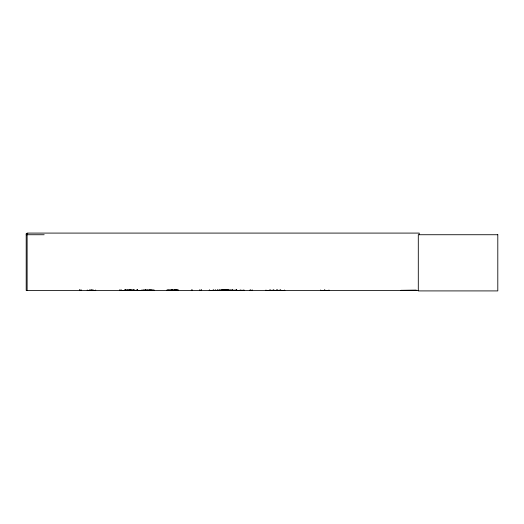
<?xml version="1.0" encoding="UTF-8"?>
<svg xmlns="http://www.w3.org/2000/svg" width="524" height="524" viewBox="0 0 524 524"><rect width="100%" height="100%" fill="white"/><g stroke="black" fill="none" stroke-linecap="round" stroke-linejoin="round"><path stroke-width="0.79" d="M133.168 290.42L133.168 289.975M221.803 290.42L221.803 289.975M230.226 290.42L230.233 289.975M232.067 290.42L232.086 289.857M416.266 290.191L401.037 290.414L416.259 290.427M166.946 290.368L177.8 290.407M265.733 290.44L284.879 290.42M279.678 290.368L279.724 289.975M121.313 290.44L141.598 290.42L141.598 289.975M121.575 290.368L121.62 289.975M209.168 290.44L240.503 290.42L240.496 289.975M142.017 290.44L154.514 290.394M241.525 290.381L243.771 290.381M129.926 290.381L129.828 289.857M191.535 290.368L191.234 290.381M265.943 290.381L265.976 290.014L266.009 290.44M230.573 290.381L230.612 290.014L230.652 290.44M209.404 290.381L209.443 290.014M215.724 290.381L215.764 290.014M147.152 290.381L147.198 290.014L147.251 290.44M27.838 233.678L26.2 233.678L26.2 290.44L418.401 290.44M26.2 234.732L44.173 234.732M124.358 290.073L134.851 290.073M143.072 290.073L153.558 290.073M167.3 290.073L177.793 290.073M218.894 290.073L229.388 290.073M124.339 290.211L134.871 290.224M143.045 290.211L153.578 290.224M167.28 290.211L177.813 290.211M218.875 290.211L229.407 290.224M401.043 290.303L416.305 290.303M252.542 290.42L250.256 290.381M175.592 290.381L175.533 290.014M137.491 290.381L137.432 290.014M252.201 290.381L252.142 290.014M149.392 290.381L149.347 290.014M215.095 290.368L215.05 289.975M236.462 290.381L236.435 289.857M236.258 290.381L236.219 290.014M277.825 290.381L277.792 290.014M177.112 290.368L177.053 289.739M168.911 290.368L168.892 289.975M419.22 234.732L419.22 233.088L27.124 233.088L27.124 290.44M328.934 289.975L328.934 290.44L320.511 290.381L320.511 289.975M324.867 289.857L324.867 290.44M324.579 289.857L324.579 290.44M284.604 289.975L284.604 290.44M280.746 289.857L280.746 290.44M280.51 289.857L280.51 290.44M277.74 289.975L277.759 290.44M276.954 289.857L276.954 290.44M276.711 289.857L276.711 290.44M273.901 289.857L273.901 290.44M273.659 289.857L273.659 290.44M272.88 289.975L272.853 290.44M270.102 289.857L270.102 290.44M269.867 289.857L269.867 290.44M252.083 289.975L252.083 290.44M250.236 289.857L250.236 290.44M250.171 289.857L250.138 290.44M243.883 290.44L243.857 289.857L243.791 290.44M241.944 289.975L241.944 290.44M240.064 289.975L240.064 290.44M236.782 289.975L236.782 290.44M236.73 289.975L236.73 290.44M236.383 289.857L236.383 290.44M236.141 289.857L236.18 290.44M235.82 289.857L235.82 290.44M234.536 289.975L234.536 290.44M233.704 289.975L233.704 290.44M232.492 289.857L232.492 290.44M232.276 289.857L232.276 290.44M231.863 289.857L231.863 290.44M231.005 289.975L231.005 290.44M229.82 289.975L229.82 290.44M228.195 289.857L228.176 290.44M227.973 289.857L227.973 290.44M227.763 289.739L227.763 290.44M227.324 289.857L227.324 290.44M227.102 289.857L227.102 290.44M226.158 289.857L226.165 290.44L226.126 289.739M225.864 289.857L225.877 290.44M225.477 289.975L225.477 290.44M224.645 289.975L224.645 290.44M224.292 289.739L224.292 290.44M223.132 289.739L223.132 290.44M223.021 289.857L223.021 290.44M222.805 289.857L222.805 290.44M221.37 289.975L221.37 290.44M219.117 289.975L219.117 290.44M217.702 289.857L217.702 290.44M217.48 289.857L217.48 290.44M215.803 289.975L215.803 290.44M213.373 289.857L213.373 290.44M213.15 289.857L213.15 290.44M209.482 289.975L209.482 290.44M201.308 289.739L201.308 290.44M201.092 289.739L201.092 290.44M199.67 289.739L199.67 290.44M192.577 289.857L192.577 290.44M191.666 289.975L191.666 290.44M191.614 289.975L191.614 290.44M178.212 289.739L178.212 290.44M176.313 289.739L176.313 290.44M175.422 289.975L175.475 290.44M175.167 289.975L175.167 290.44M174.892 289.739L174.892 290.44M174.512 289.857L174.512 290.44M172.92 289.857L172.92 290.44M172.638 289.857L172.638 290.44M171.42 289.857L171.42 290.44M171.138 289.857L171.138 290.44M166.966 289.975L166.966 290.44M154.141 289.975L154.141 290.44M151.036 289.857L151.036 290.44M150.873 289.857L150.873 290.44M149.294 289.975L149.294 290.44M145.679 289.857L145.679 290.44M145.508 289.857L145.508 290.44M142.404 289.975L142.404 290.44M137.524 289.857L137.537 290.44M137.327 289.739L137.327 290.44M137.229 289.857L137.242 290.44M136.417 289.857L136.41 290.44M133.509 289.975L133.509 290.44M131.262 289.857L131.269 290.44M130.358 289.739L130.358 290.44M130.306 289.975L130.306 290.44M129.605 289.857L129.605 290.44M129.199 289.739L129.199 290.44M127.98 289.975L127.98 290.44M127.149 289.975L127.149 290.44M125.524 289.857L125.524 290.44M125.308 289.857L125.308 290.44M120.874 289.739L120.874 290.44M119.714 289.739L119.714 290.44M95.689 289.975L95.682 290.44L87.253 290.42L87.259 289.975M93.167 289.857L93.167 290.44M92.257 289.975L92.257 290.44M92.204 289.975L92.204 290.44M91.615 289.857L91.621 290.44M91.32 289.857L91.333 290.44M90.632 289.739L90.632 290.44M89.473 289.739L89.473 290.44M81.148 289.739L81.148 290.44M79.989 289.739L79.989 290.44M79.51 289.739L79.51 290.44M497.8 234.732L418.296 234.732L418.296 290.912L497.8 290.912L497.8 234.732M270.954 290.381L270.921 290.014L270.888 290.44"/></g></svg>
